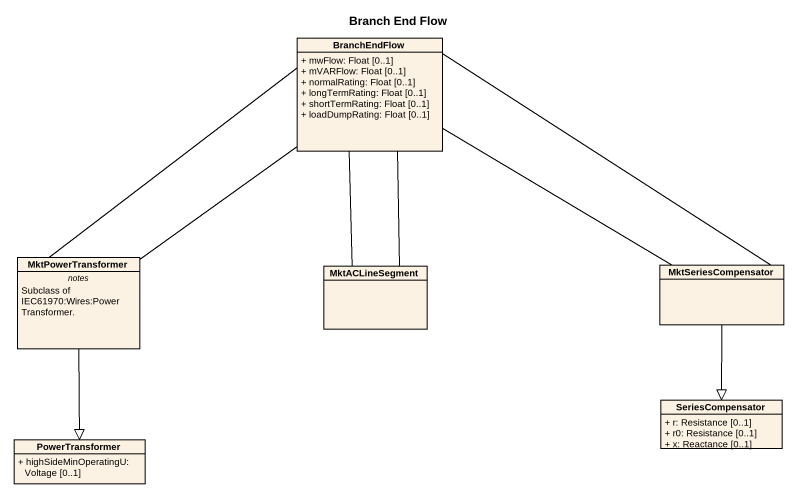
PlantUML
@startuml
title Branch End Flow
hide circle
hide empty members
skinparam classAttributeIconSize 0
class BranchEndFlow {
  + mwFlow: Float [0..1]
  + mVARFlow: Float [0..1]
  + normalRating: Float [0..1]
  + longTermRating: Float [0..1]
  + shortTermRating: Float [0..1]
  + loadDumpRating: Float [0..1]
}
class MktPowerTransformer {
  -- notes --
  Subclass of IEC61970:Wires:PowerTransformer.
}
class MktACLineSegment
class MktSeriesCompensator
class SeriesCompensator {
  + r: Resistance [0..1]
  + r0: Resistance [0..1]
  + x: Reactance [0..1]
}
class PowerTransformer {
  + highSideMinOperatingU: Voltage [0..1]
}
BranchEndFlow -- MktPowerTransformer
BranchEndFlow -- MktPowerTransformer
BranchEndFlow -- MktACLineSegment
BranchEndFlow -- MktACLineSegment
BranchEndFlow -right- MktSeriesCompensator
BranchEndFlow -right- MktSeriesCompensator
MktPowerTransformer --|> PowerTransformer
MktSeriesCompensator --|> SeriesCompensator
@enduml
